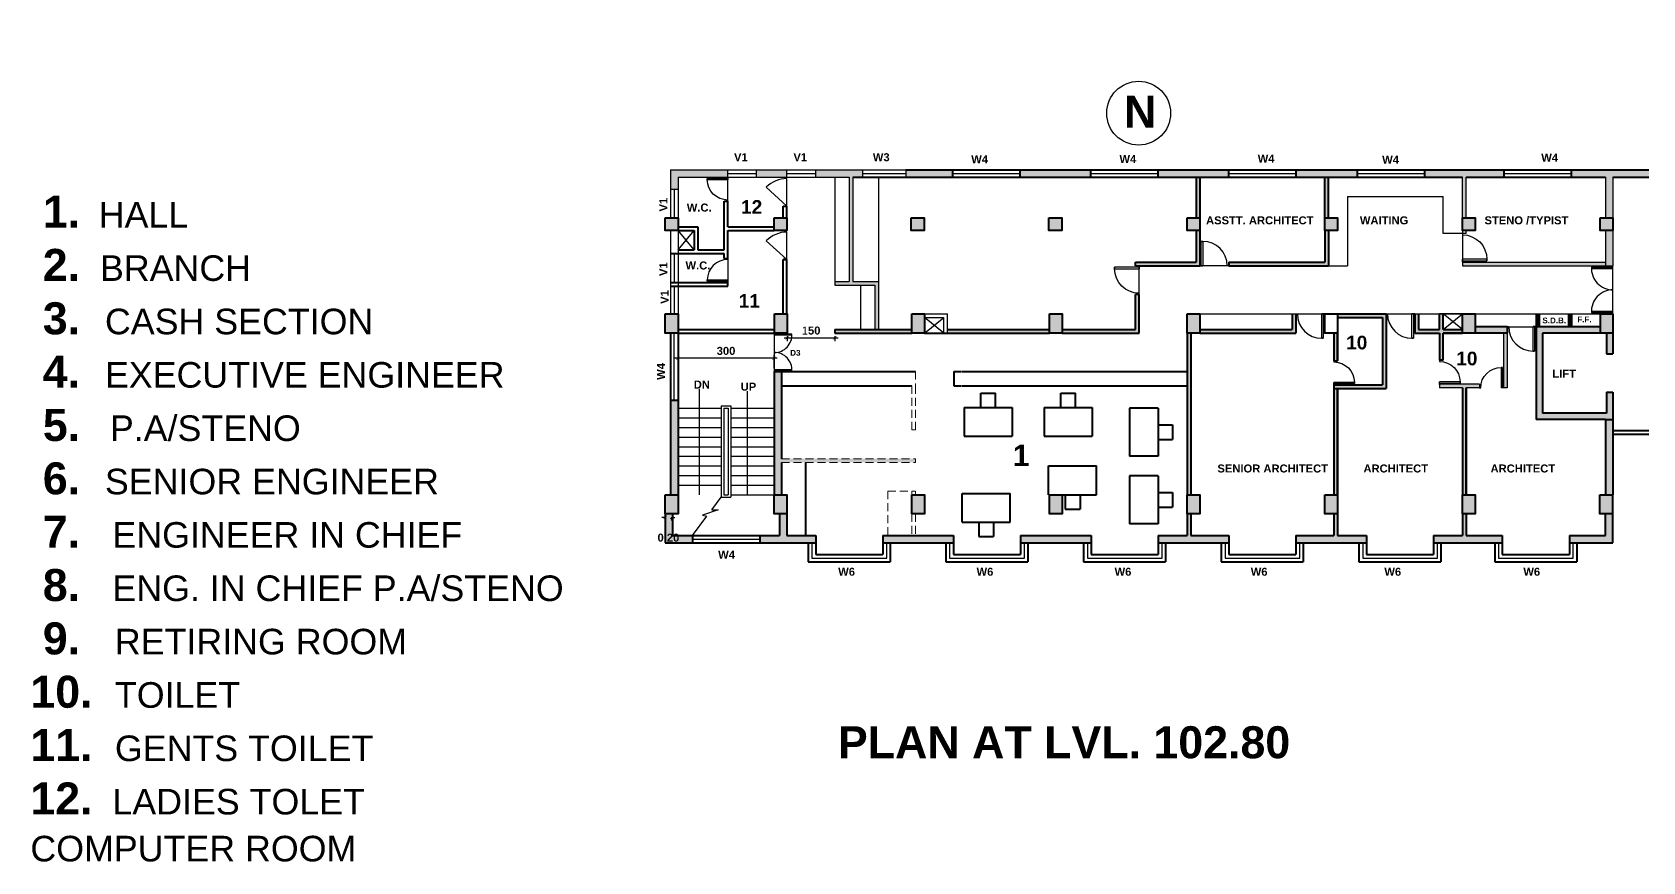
# Model space of a CAD drawing. Header units: inches. Extents: x 1352 to 5457, y 84 to 1168.
# Drawn here: x 2670.6 to 2720.9, y 273.3 to 299.3 of the extents above; entities that cross this region are included whole.
import ezdxf

# ---------------------------------------------------------------- set-up
doc = ezdxf.new("R2010")
doc.units = ezdxf.units.IN
doc.header["$MEASUREMENT"] = 0
doc.header["$PDMODE"] = 35
doc.header["$PDSIZE"] = -0.5
doc.linetypes.add('DASHED2', pattern=[0.375, 0.25, -0.125])
for name, color, linetype, lineweight in [('col', 250, 'Continuous', 40), ('hatch', 250, 'DASHED2', 9), ('text', 250, 'Continuous', 30), ('wall', 7, 'Continuous', 40), ('win', 250, 'Continuous', 30)]:
    doc.layers.add(name, color=color, linetype=linetype, lineweight=lineweight)
doc.styles.get("Standard").update_dxf_attribs({"font": 'arialbd.ttf', "height": 1.5})
doc.dimstyles.get("Standard").update_dxf_attribs({"dimtxt": 0.25, "dimasz": 0.1, "dimexe": 0.1, "dimexo": 0.1, "dimgap": 0.1, "dimtad": 1, "dimzin": 0, "dimdsep": 46, "dimtxsty": 'Standard', "dimblk": 'ARCHTICK', "dimcen": 0.1, "dimdle": 0.1, "dimclrd": 256, "dimadec": 0, "dimazin": 0, "dimtfac": 1, "dimtofl": 0, "dimtmove": 2, "dimatfit": 3, "dimfxl": 1, "dimtolj": 1, "dimtzin": 0, "dimlwd": -1, "dimarcsym": 0})
pattern_1 = [(50, (0, 0), (0.0717260183, -0.0062752135), [0.0075, -0.0825]), (355, (0, 0), (-0.0138751334, 0.0752192134), [0.006, -0.066]), (100.4514, (0.00598, -0.00052), (0.0578509382, 0.0689439542), [0.006374019, -0.0701142112]), (46.1842, (0, 0.02), (0.106724105, -0.0165519014), [0.01125, -0.12375]), (96.6356, (0.00889, 0.01862), (0.0934662706, 0.097411787), [0.009561029, -0.1051713]), (351.1842, (0, 0.02), (0.0934661945, 0.09741186), [0.009, -0.099]), (21, (0.01, 0.015), (0.0596907052, -0.0402618891), [0.0075, -0.0825]), (326, (0.01, 0.015), (0.0243315332, 0.0725150045), [0.006, -0.066]), (71.4514, (0.014974, 0.011645), (0.0840222629, 0.0322530497), [0.006374019, -0.0701142112]), (37.5, (0, 0), (0.00121598553, 0.03328938538), [0, -0.0652, 0, -0.067, 0, -0.06625]), (7.5, (0, 0), (0.02630695374, 0.0394411712), [0, -0.0382, 0, -0.0637, 0, -0.02525]), (327.5, (-0.0223, 0), (0.05338224362, -0.00225548717), [0, -0.025, 0, -0.078, 0, -0.1035]), (317.5, (-0.0323, 0), (0.0583186169, 0.0100104982), [0, -0.0325, 0, -0.0518, 0, -0.0735])]

# ---------------------------------------------------------------- blocks, each defined once
blk = doc.blocks.new('_ArchTick')
at = {"color": 0, "linetype": 'ByBlock', "const_width": 0.15}
blk.add_lwpolyline([(-0.5, -0.5), (0.5, 0.5)], dxfattribs=at)
blk = doc.blocks.new('*D641')
at = {"layer": 'Defpoints', "color": 0}
for p in [(2690.733, 289.074), (2690.733, 288.661), (2693.733, 288.661)]:
    blk.add_point(p, dxfattribs=at)
at = {"layer": 'win'}
blk.add_line((2693.833, 289.074), (2690.633, 289.074), dxfattribs=at)
at = {"layer": 'win', "color": 0, "lineweight": -2}
for p, q in [((2690.733, 288.761), (2690.733, 289.174)), ((2693.733, 288.761), (2693.733, 289.174))]:
    blk.add_line(p, q, dxfattribs=at)
at = {"layer": 'win', "xscale": 0.1, "yscale": 0.1, "zscale": 0.1, "rotation": 180}
blk.add_blockref('_ArchTick', (2690.733, 289.074), dxfattribs=at)
at = {"layer": 'win', "xscale": 0.1, "yscale": 0.1, "zscale": 0.1}
blk.add_blockref('_ArchTick', (2693.733, 289.074), dxfattribs=at)
at = {"layer": 'win', "color": 0, "insert": (2692.233, 289.302), "char_height": 0.25, "attachment_point": 5}
blk.add_mtext('\\A1;300', dxfattribs=at)
blk = doc.blocks.new('R')
at = {"layer": 'win'}
for p, q in [((13.196, 5.483), (13.246, 5.483)), ((14.096, 4.633), (14.096, 5.483)), ((14.196, 5.483), (14.096, 5.483)), ((14.146, 5.483), (14.146, 4.633)), ((14.096, 4.633), (14.146, 4.633)), ((14.146, 4.633), (14.096, 4.633))]:
    blk.add_line(p, q, dxfattribs=at)
blk.add_arc((14.096, 5.483), 0.85, 180, 270, dxfattribs=at)
blk = doc.blocks.new('*D642')
at = {"layer": 'Defpoints', "color": 0}
for p in [(2694.147, 289.861), (2695.633, 289.861), (2695.633, 289.711)]:
    blk.add_point(p, dxfattribs=at)
at = {"layer": 'text', "color": 0, "lineweight": -2}
for p, q in [((2694.147, 289.761), (2694.147, 289.611)), ((2695.633, 289.761), (2695.633, 289.611))]:
    blk.add_line(p, q, dxfattribs=at)
at = {"layer": 'text'}
blk.add_line((2694.047, 289.711), (2695.733, 289.711), dxfattribs=at)
at = {"layer": 'text', "xscale": 0.1, "yscale": 0.1, "zscale": 0.1, "rotation": 180}
blk.add_blockref('_ArchTick', (2694.147, 289.711), dxfattribs=at)
at = {"layer": 'text', "xscale": 0.1, "yscale": 0.1, "zscale": 0.1}
blk.add_blockref('_ArchTick', (2695.633, 289.711), dxfattribs=at)
at = {"layer": 'text', "color": 0, "insert": (2694.89, 289.939), "char_height": 0.25, "attachment_point": 5}
blk.add_mtext('\\A1;{\\fArial Baltic|b0|i0|c186|p34;1}50', dxfattribs=at)
blk = doc.blocks.new('*D643')
at = {"layer": 'Defpoints', "color": 0, "linetype": 'Continuous'}
for p in [(2690.333, 284.211), (2690.533, 284.211), (2690.533, 284.102)]:
    blk.add_point(p, dxfattribs=at)
at = {"layer": 'text', "linetype": 'Continuous'}
for p, q in [((2690.333, 284.102), (2690.233, 284.102)), ((2690.533, 284.102), (2690.633, 284.102))]:
    blk.add_line(p, q, dxfattribs=at)
at = {"layer": 'text', "color": 0, "linetype": 'Continuous', "lineweight": -2}
for p, q in [((2690.333, 284.111), (2690.333, 284.002)), ((2690.533, 284.111), (2690.533, 284.002))]:
    blk.add_line(p, q, dxfattribs=at)
at = {"layer": 'text', "linetype": 'Continuous', "xscale": 0.1, "yscale": 0.1, "zscale": 0.1}
blk.add_blockref('_ArchTick', (2690.333, 284.102), dxfattribs=at)
at = {"layer": 'text', "linetype": 'Continuous', "xscale": 0.1, "yscale": 0.1, "zscale": 0.1, "rotation": 180}
blk.add_blockref('_ArchTick', (2690.533, 284.102), dxfattribs=at)
at = {"layer": 'text', "color": 0, "linetype": 'Continuous', "insert": (2690.433, 283.469), "char_height": 0.25, "attachment_point": 5}
blk.add_mtext('\\A1;0.20', dxfattribs=at)

msp = doc.modelspace()

# ---------------------------------------------------------------- hatches: boundary and pattern name
at = {"layer": 'wall', "linetype": 'ByBlock'}
h = msp.add_hatch(color=256, dxfattribs=at)
h.paths.add_polyline_path([(2695.033, 283.541), (2694.133, 283.541), (2694.133, 284.211), (2693.903, 284.211), (2693.903, 283.541), (2693.288, 283.541), (2693.288, 283.311), (2695.033, 283.311)])
h.paths.add_polyline_path([(2699.333, 283.541), (2697.133, 283.541), (2697.133, 283.311), (2699.333, 283.311)])
h.paths.add_polyline_path([(2703.633, 283.541), (2701.433, 283.541), (2701.433, 283.311), (2703.633, 283.311)])
h.paths.add_polyline_path([(2691.188, 283.541), (2690.563, 283.541), (2690.563, 284.211), (2690.333, 284.211), (2690.333, 283.311), (2691.188, 283.311)])
h.paths.add_polyline_path([(2693.963, 288.661), (2693.733, 288.661), (2693.733, 284.811), (2693.963, 284.811), (2693.963, 285.819), (2698.148, 285.819), (2698.148, 285.934), (2693.963, 285.934)])
h.paths.add_polyline_path([(2690.733, 287.761), (2690.503, 287.761), (2690.503, 284.811), (2690.733, 284.811)])
h.paths.add_polyline_path([(2692.288, 294.961), (2690.503, 294.961), (2690.503, 294.361), (2690.733, 294.361), (2690.733, 294.731), (2692.288, 294.731)])
h.paths.add_polyline_path([(2694.133, 294.961), (2693.188, 294.961), (2693.188, 294.731), (2694.133, 294.731)])
h.paths.add_polyline_path([(2696.498, 294.961), (2695.033, 294.961), (2695.033, 294.731), (2696.083, 294.731), (2696.083, 291.476), (2695.633, 291.476), (2695.633, 291.361), (2696.883, 291.361), (2696.883, 289.976), (2696.998, 289.976), (2696.998, 291.476), (2696.198, 291.476), (2696.198, 294.731), (2696.498, 294.731)])
h.paths.add_polyline_path([(2699.32, 294.961), (2697.848, 294.961), (2697.848, 294.731), (2699.32, 294.731)])
h.paths.add_polyline_path([(2698.033, 289.976), (2695.633, 289.976), (2695.633, 289.861), (2698.033, 289.861)])
h.paths.add_polyline_path([(2702.333, 289.976), (2699.148, 289.976), (2699.148, 289.861), (2702.333, 289.861)])
h.paths.add_polyline_path([(2705.133, 291.061), (2705.018, 291.061), (2705.018, 289.976), (2702.733, 289.976), (2702.733, 289.861), (2705.133, 289.861)])
h.paths.add_polyline_path([(2707.033, 293.061), (2706.918, 293.061), (2706.918, 292.076), (2705.018, 292.076), (2705.018, 291.961), (2707.033, 291.961)])
h.paths.add_polyline_path([(2703.627, 294.961), (2701.42, 294.961), (2701.42, 294.731), (2703.627, 294.731)])
h.paths.add_polyline_path([(2707.94, 294.961), (2705.727, 294.961), (2705.727, 294.731), (2707.94, 294.731)])
h.paths.add_polyline_path([(2707.033, 294.731), (2706.918, 294.731), (2706.918, 293.461), (2707.033, 293.461)])
h.paths.add_polyline_path([(2711.955, 294.961), (2710.04, 294.961), (2710.04, 294.731), (2711.955, 294.731)])
h.paths.add_polyline_path([(2711.048, 294.731), (2710.933, 294.731), (2710.933, 293.461), (2711.048, 293.461)])
h.paths.add_polyline_path([(2711.048, 293.061), (2710.933, 293.061), (2710.933, 292.076), (2707.933, 292.076), (2707.933, 291.961), (2711.048, 291.961)])
h.paths.add_polyline_path([(2716.54, 294.961), (2714.055, 294.961), (2714.055, 294.731), (2715.233, 294.731), (2715.233, 293.461), (2715.348, 293.461), (2715.348, 294.731), (2716.54, 294.731)])
h.paths.add_polyline_path([(2719.703, 292.076), (2715.233, 292.076), (2715.233, 291.961), (2719.703, 291.961)])
h.paths.add_polyline_path([(2724.992, 299.261), (2724.762, 299.261), (2724.762, 294.961), (2719.933, 294.961), (2718.64, 294.961), (2718.64, 294.731), (2719.703, 294.731), (2719.703, 293.461), (2719.933, 293.461), (2719.933, 294.731), (2724.762, 294.731), (2724.762, 293.461), (2724.992, 293.461)])
h.paths.add_polyline_path([(2719.933, 293.061), (2719.703, 293.061), (2719.703, 291.961), (2719.933, 291.961)])
h.paths.add_polyline_path([(2706.748, 289.861), (2706.633, 289.861), (2706.633, 284.811), (2706.748, 284.811)])
h.paths.add_polyline_path([(2710.033, 290.461), (2709.918, 290.461), (2709.918, 289.976), (2707.033, 289.976), (2707.033, 289.861), (2710.033, 289.861)])
h.paths.add_polyline_path([(2711.333, 288.131), (2711.218, 288.131), (2711.218, 284.811), (2711.333, 284.811)])
h.paths.add_polyline_path([(2712.848, 290.461), (2711.333, 290.461), (2711.333, 290.346), (2712.733, 290.346), (2712.733, 288.246), (2711.218, 288.246), (2711.218, 288.244), (2711.218, 288.131), (2712.848, 288.131)])
h.paths.add_polyline_path([(2711.333, 289.861), (2711.218, 289.861), (2711.218, 288.996), (2711.333, 288.996)])
h.paths.add_polyline_path([(2714.633, 289.861), (2715.233, 289.861), (2715.233, 289.976), (2714.633, 289.976), (2714.633, 290.461), (2714.518, 290.461), (2714.518, 289.976), (2713.863, 289.976), (2713.863, 290.461), (2713.748, 290.461), (2713.748, 289.861), (2714.518, 289.861), (2714.518, 289.011), (2714.633, 289.011)])
h.paths.add_polyline_path([(2716.633, 290.061), (2715.633, 290.061), (2715.633, 289.861), (2716.633, 289.861)])
h.paths.add_polyline_path([(2716.633, 289.861), (2716.518, 289.861), (2716.518, 288.146), (2716.633, 288.146)])
h.paths.add_polyline_path([(2715.768, 288.261), (2715.233, 288.261), (2714.518, 288.261), (2714.518, 288.259), (2714.518, 288.146), (2715.233, 288.146), (2715.233, 284.811), (2715.348, 284.811), (2715.348, 288.146), (2715.768, 288.146)])
h.paths.add_polyline_path([(2712.233, 283.541), (2711.333, 283.541), (2711.333, 284.211), (2711.218, 284.211), (2711.218, 283.541), (2710.033, 283.541), (2710.033, 283.311), (2712.233, 283.311)])
h.paths.add_polyline_path([(2707.933, 283.541), (2706.748, 283.541), (2706.748, 284.211), (2706.633, 284.211), (2706.633, 283.541), (2705.733, 283.541), (2705.733, 283.311), (2707.933, 283.311)])
h.paths.add_polyline_path([(2716.476, 283.541), (2715.348, 283.541), (2715.348, 284.211), (2715.233, 284.211), (2715.233, 283.541), (2714.333, 283.541), (2714.333, 283.311), (2716.476, 283.311)])
h.paths.add_polyline_path([(2719.933, 284.211), (2719.703, 284.211), (2719.703, 283.541), (2718.576, 283.541), (2718.576, 283.311), (2719.933, 283.311)])
h.paths.add_polyline_path([(2719.933, 287.161), (2719.703, 287.161), (2719.703, 284.811), (2719.933, 284.811)])
h.paths.add_polyline_path([(2719.933, 288.011), (2719.733, 288.011), (2719.733, 287.361), (2717.733, 287.361), (2717.733, 289.861), (2719.533, 289.861), (2719.533, 290.061), (2717.533, 290.061), (2717.533, 287.161), (2719.703, 287.161), (2719.933, 287.161)])
h = msp.add_hatch(dxfattribs=at)
h.set_pattern_fill('AR-CONC', color=256, scale=0.01, style=0)
h.set_pattern_definition(pattern_1)
h.paths.add_polyline_path([(2690.733, 293.461), (2690.333, 293.461), (2690.333, 293.061), (2690.733, 293.061)])
h.paths.add_polyline_path([(2690.733, 290.461), (2690.333, 290.461), (2690.333, 289.861), (2690.733, 289.861)])
h.paths.add_polyline_path([(2694.133, 293.461), (2693.733, 293.461), (2693.733, 293.061), (2694.133, 293.061)])
h.paths.add_polyline_path([(2694.147, 290.461), (2693.747, 290.461), (2693.747, 289.861), (2694.147, 289.861)])
h.paths.add_polyline_path([(2698.433, 290.461), (2698.033, 290.461), (2698.033, 289.861), (2698.433, 289.861)])
h.paths.add_polyline_path([(2690.733, 284.811), (2690.333, 284.811), (2690.333, 284.211), (2690.733, 284.211)])
h.paths.add_polyline_path([(2694.133, 284.811), (2693.733, 284.811), (2693.733, 284.211), (2694.133, 284.211)])
h = msp.add_hatch(dxfattribs=at)
h.set_pattern_fill('AR-CONC', color=256, scale=0.01, style=0)
h.set_pattern_definition(pattern_1)
h.paths.add_polyline_path([(2698.42, 293.461), (2698.02, 293.461), (2698.02, 293.061), (2698.42, 293.061)])
h.paths.add_polyline_path([(2702.72, 293.461), (2702.32, 293.461), (2702.32, 293.061), (2702.72, 293.061)])
h.paths.add_polyline_path([(2702.733, 290.461), (2702.333, 290.461), (2702.333, 289.861), (2702.733, 289.861)])
h = msp.add_hatch(dxfattribs=at)
h.set_pattern_fill('AR-CONC', color=256, scale=0.01, style=0)
h.set_pattern_definition(pattern_1)
h.paths.add_polyline_path([(2719.925, 284.811), (2719.525, 284.811), (2719.525, 284.211), (2719.925, 284.211)])
h.paths.add_polyline_path([(2715.633, 284.811), (2715.233, 284.811), (2715.233, 284.211), (2715.633, 284.211)])
h.paths.add_polyline_path([(2719.933, 290.461), (2719.533, 290.461), (2719.533, 289.861), (2719.933, 289.861)])
h.paths.add_polyline_path([(2715.633, 290.461), (2715.233, 290.461), (2715.233, 289.861), (2715.633, 289.861)])
h.paths.add_polyline_path([(2719.933, 293.461), (2719.533, 293.461), (2719.533, 293.061), (2719.933, 293.061)])
h.paths.add_polyline_path([(2715.633, 293.461), (2715.233, 293.461), (2715.233, 293.061), (2715.633, 293.061)])
h.paths.add_polyline_path([(2711.333, 284.811), (2710.933, 284.811), (2710.933, 284.211), (2711.333, 284.211)])
h.paths.add_polyline_path([(2707.033, 284.811), (2706.633, 284.811), (2706.633, 284.211), (2707.033, 284.211)])
h.paths.add_polyline_path([(2707.033, 290.461), (2706.633, 290.461), (2706.633, 289.861), (2707.033, 289.861)])
h.paths.add_polyline_path([(2707.033, 293.461), (2706.633, 293.461), (2706.633, 293.061), (2707.033, 293.061)])
h.paths.add_polyline_path([(2711.333, 293.461), (2710.933, 293.461), (2710.933, 293.061), (2711.333, 293.061)])
for points in [[(2717.648, 290.461), (2717.533, 290.461), (2717.533, 290.061), (2717.648, 290.061)], [(2718.646, 290.461), (2718.536, 290.461), (2718.536, 290.061), (2718.646, 290.061)], [(2719.933, 289.861), (2719.733, 289.861), (2719.733, 289.211), (2719.933, 289.211)]]:
    msp.add_hatch(color=256, dxfattribs=at).paths.add_polyline_path(points)
h = msp.add_hatch(dxfattribs=at)
h.set_pattern_fill('AR-CONC', color=256, scale=0.01, style=0)
h.set_pattern_definition(pattern_1)
h.paths.add_polyline_path([(2698.433, 284.811), (2698.033, 284.811), (2698.033, 284.211), (2698.433, 284.211)])
h.paths.add_polyline_path([(2702.733, 284.811), (2702.333, 284.811), (2702.333, 284.211), (2702.733, 284.211)])

# ---------------------------------------------------------------- linework, layer by layer
at = {"layer": 'col'}
for p, q in [((2719.533, 290.461), (2719.933, 290.461)), ((2719.533, 290.461), (2719.533, 289.861)), ((2719.933, 290.461), (2719.933, 289.211)), ((2719.533, 290.061), (2717.533, 290.061)), ((2717.533, 290.061), (2717.533, 287.161)), ((2719.933, 289.861), (2717.733, 289.861)), ((2717.733, 289.861), (2717.733, 287.361)), ((2719.733, 289.861), (2719.733, 289.211)), ((2719.733, 289.211), (2719.933, 289.211)), ((2719.733, 288.011), (2719.733, 287.361)), ((2719.733, 288.011), (2719.933, 288.011)), ((2719.933, 288.011), (2719.933, 287.161)), ((2719.733, 287.361), (2717.733, 287.361)), ((2719.703, 287.161), (2717.533, 287.161)), ((2719.703, 287.161), (2719.933, 287.161))]:
    msp.add_line(p, q, dxfattribs=at)
for points in [[(2690.333, 293.461), (2690.733, 293.461), (2690.733, 293.061), (2690.333, 293.061)], [(2693.733, 293.461), (2694.133, 293.461), (2694.133, 293.061), (2693.733, 293.061)], [(2698.02, 293.461), (2698.42, 293.461), (2698.42, 293.061), (2698.02, 293.061)], [(2702.32, 293.461), (2702.72, 293.461), (2702.72, 293.061), (2702.32, 293.061)], [(2706.633, 293.461), (2707.033, 293.461), (2707.033, 293.061), (2706.633, 293.061)], [(2710.933, 293.461), (2711.333, 293.461), (2711.333, 293.061), (2710.933, 293.061)], [(2715.233, 293.461), (2715.633, 293.461), (2715.633, 293.061), (2715.233, 293.061)], [(2719.533, 293.461), (2719.933, 293.461), (2719.933, 293.061), (2719.533, 293.061)], [(2719.533, 293.461), (2719.933, 293.461), (2719.933, 293.061), (2719.533, 293.061)], [(2690.333, 290.461), (2690.733, 290.461), (2690.733, 289.861), (2690.333, 289.861)], [(2693.747, 290.461), (2694.147, 290.461), (2694.147, 289.861), (2693.747, 289.861)], [(2698.033, 290.461), (2698.433, 290.461), (2698.433, 289.861), (2698.033, 289.861)], [(2702.333, 290.461), (2702.733, 290.461), (2702.733, 289.861), (2702.333, 289.861)], [(2706.633, 290.461), (2707.033, 290.461), (2707.033, 289.861), (2706.633, 289.861)], [(2710.933, 290.461), (2711.333, 290.461), (2711.333, 289.861), (2710.933, 289.861)], [(2715.233, 290.461), (2715.633, 290.461), (2715.633, 289.861), (2715.233, 289.861)], [(2690.333, 284.811), (2690.733, 284.811), (2690.733, 284.211), (2690.333, 284.211)], [(2693.733, 284.811), (2694.133, 284.811), (2694.133, 284.211), (2693.733, 284.211)], [(2698.033, 284.811), (2698.433, 284.811), (2698.433, 284.211), (2698.033, 284.211)], [(2702.333, 284.811), (2702.733, 284.811), (2702.733, 284.211), (2702.333, 284.211)], [(2706.633, 284.811), (2707.033, 284.811), (2707.033, 284.211), (2706.633, 284.211)], [(2710.933, 284.811), (2711.333, 284.811), (2711.333, 284.211), (2710.933, 284.211)], [(2715.233, 284.811), (2715.633, 284.811), (2715.633, 284.211), (2715.233, 284.211)], [(2719.525, 284.811), (2719.925, 284.811), (2719.925, 284.211), (2719.525, 284.211)]]:
    msp.add_lwpolyline(points, close=True, dxfattribs=at)
at = {"layer": 'hatch'}
for p, q in [((2698.148, 288.661), (2698.148, 288.211)), ((2698.033, 286.834), (2698.033, 288.211)), ((2698.148, 286.834), (2698.148, 288.211)), ((2698.033, 286.834), (2698.148, 286.834)), ((2693.963, 285.934), (2698.148, 285.934)), ((2693.963, 285.819), (2698.148, 285.819)), ((2698.148, 285.819), (2698.148, 285.934)), ((2697.283, 284.919), (2697.283, 283.541)), ((2697.283, 284.919), (2698.148, 284.919)), ((2698.033, 284.811), (2698.033, 284.919)), ((2698.148, 284.811), (2698.148, 284.919)), ((2698.033, 284.211), (2698.033, 283.541)), ((2698.148, 284.211), (2698.148, 283.541))]:
    msp.add_line(p, q, dxfattribs=at)
at = {"layer": 'text'}
for p, q in [((2692.288, 294.731), (2692.288, 294.961)), ((2692.288, 294.846), (2693.188, 294.846)), ((2693.188, 294.731), (2693.188, 294.961)), ((2694.133, 294.731), (2694.133, 294.961)), ((2694.133, 294.731), (2694.133, 294.961)), ((2695.033, 294.731), (2695.033, 294.961)), ((2690.619, 293.461), (2690.619, 294.361)), ((2691.233, 292.461), (2690.733, 293.061)), ((2690.733, 292.461), (2691.233, 293.061)), ((2690.619, 291.446), (2690.619, 292.346)), ((2690.619, 290.461), (2690.619, 291.331)), ((2698.433, 290.461), (2699.148, 290.461)), ((2698.433, 290.346), (2699.033, 290.346)), ((2699.033, 289.861), (2698.433, 290.346)), ((2698.433, 289.861), (2699.033, 290.346)), ((2699.033, 289.861), (2699.033, 290.346)), ((2699.148, 289.861), (2699.148, 290.461)), ((2715.233, 290.461), (2714.518, 290.461)), ((2698.433, 289.861), (2699.033, 289.861)), ((2715.233, 288.261), (2714.518, 288.261)), ((2715.233, 288.146), (2714.518, 288.146))]:
    msp.add_line(p, q, dxfattribs=at)
at = {"layer": 'text', "linetype": 'Continuous'}
for p, q in [((2707.94, 294.961), (2710.04, 294.961)), ((2711.955, 294.961), (2714.055, 294.961)), ((2716.54, 294.961), (2718.64, 294.961)), ((2690.503, 294.361), (2690.733, 294.361)), ((2694.133, 293.831), (2693.491, 294.417)), ((2694.133, 293.831), (2694.133, 294.686)), ((2707.94, 294.731), (2710.04, 294.731)), ((2711.955, 294.731), (2714.055, 294.731)), ((2716.54, 294.731), (2718.64, 294.731)), ((2694.133, 292.161), (2694.133, 293.016)), ((2694.133, 292.161), (2693.491, 292.747)), ((2715.233, 289.976), (2714.633, 290.461)), ((2714.633, 289.976), (2715.233, 290.461)), ((2717.533, 290.061), (2717.533, 290.461)), ((2717.648, 290.061), (2717.648, 290.461)), ((2718.536, 290.461), (2718.536, 290.061)), ((2718.646, 290.461), (2718.646, 290.061)), ((2716.518, 289.861), (2716.518, 288.146)), ((2716.633, 289.861), (2716.633, 288.146)), ((2714.518, 288.261), (2714.518, 288.146)), ((2715.768, 288.261), (2715.233, 288.261)), ((2715.768, 288.261), (2715.768, 288.146)), ((2715.768, 288.146), (2715.348, 288.146)), ((2716.633, 288.146), (2716.518, 288.146)), ((2692.188, 287.511), (2692.303, 287.511)), ((2691.785, 284.334), (2692.083, 284.731)), ((2691.987, 284.334), (2691.494, 284.174)), ((2691.785, 284.334), (2691.987, 284.334)), ((2691.188, 283.541), (2691.636, 284.136)), ((2691.494, 284.174), (2691.636, 284.136))]:
    msp.add_line(p, q, dxfattribs=at)
at = {"layer": 'text'}
msp.add_circle((2705.12, 296.731), 0.997, dxfattribs=at)
at = {"layer": 'text', "linetype": 'Continuous'}
for centre in [(2694.133, 293.786), (2694.133, 292.116)]:
    msp.add_arc(centre, 0.9, 90, 135.5529, dxfattribs=at)
at = {"layer": 'wall'}
for p, q in [((2697.848, 294.961), (2699.32, 294.961)), ((2699.32, 294.731), (2699.32, 294.961)), ((2699.32, 294.961), (2701.42, 294.961)), ((2701.42, 294.961), (2703.627, 294.961)), ((2701.42, 294.731), (2701.42, 294.961)), ((2703.627, 294.731), (2703.627, 294.961)), ((2703.627, 294.961), (2705.727, 294.961)), ((2705.727, 294.961), (2719.933, 294.961)), ((2705.727, 294.731), (2705.727, 294.961)), ((2707.94, 294.731), (2707.94, 294.961)), ((2710.04, 294.731), (2710.04, 294.961)), ((2711.955, 294.731), (2711.955, 294.961)), ((2714.055, 294.731), (2714.055, 294.961)), ((2716.54, 294.731), (2716.54, 294.961)), ((2718.64, 294.731), (2718.64, 294.961)), ((2719.933, 294.961), (2724.762, 294.961)), ((2696.198, 294.731), (2699.32, 294.731)), ((2699.32, 294.731), (2701.42, 294.731)), ((2701.42, 294.731), (2703.627, 294.731)), ((2703.627, 294.731), (2705.727, 294.731)), ((2705.727, 294.731), (2715.233, 294.731)), ((2706.918, 294.731), (2706.918, 293.461)), ((2707.033, 294.731), (2707.033, 291.961)), ((2710.933, 293.461), (2710.933, 294.731)), ((2711.048, 293.461), (2711.048, 294.731)), ((2715.348, 294.731), (2719.703, 294.731)), ((2719.933, 294.731), (2724.762, 294.731)), ((2692.178, 293.981), (2692.288, 293.981)), ((2692.178, 292.461), (2692.178, 293.981)), ((2692.288, 293.176), (2692.288, 293.981)), ((2694.018, 293.831), (2694.133, 293.831)), ((2694.018, 293.461), (2694.018, 293.831)), ((2694.133, 293.461), (2694.133, 293.831)), ((2690.733, 293.176), (2691.348, 293.176)), ((2690.733, 293.061), (2691.233, 293.061)), ((2691.233, 293.061), (2691.233, 292.461)), ((2691.348, 293.176), (2691.348, 292.461)), ((2692.288, 293.176), (2693.733, 293.176)), ((2692.288, 292.196), (2692.288, 293.061)), ((2692.288, 293.061), (2693.733, 293.061)), ((2706.918, 293.061), (2706.918, 292.076)), ((2710.933, 293.061), (2710.933, 292.076)), ((2711.048, 293.061), (2711.048, 291.961)), ((2690.503, 292.346), (2692.178, 292.346)), ((2690.733, 292.461), (2691.233, 292.461)), ((2691.348, 292.461), (2692.178, 292.461)), ((2692.178, 292.196), (2692.178, 292.346)), ((2692.178, 292.196), (2692.288, 292.196)), ((2694.018, 290.461), (2694.018, 292.161)), ((2694.018, 292.161), (2694.133, 292.161)), ((2694.133, 292.161), (2694.018, 292.161)), ((2694.133, 290.461), (2694.133, 292.161)), ((2705.018, 292.076), (2706.918, 292.076)), ((2705.018, 291.961), (2705.018, 292.076)), ((2705.018, 291.961), (2707.033, 291.961)), ((2707.933, 292.076), (2710.933, 292.076)), ((2707.933, 292.076), (2707.933, 291.961)), ((2707.933, 291.961), (2711.048, 291.961)), ((2690.503, 291.446), (2692.288, 291.446)), ((2690.503, 291.331), (2692.288, 291.331)), ((2692.288, 291.331), (2692.288, 291.446)), ((2705.018, 289.976), (2705.018, 291.061)), ((2705.133, 291.061), (2705.018, 291.061)), ((2705.133, 289.861), (2705.133, 291.061)), ((2709.918, 290.461), (2709.918, 289.976)), ((2710.033, 290.461), (2710.033, 289.861)), ((2711.333, 290.461), (2712.848, 290.461)), ((2711.333, 290.346), (2712.733, 290.346)), ((2712.733, 290.461), (2712.733, 290.452)), ((2712.733, 290.346), (2712.733, 288.246)), ((2712.848, 290.461), (2712.848, 288.131)), ((2713.748, 290.461), (2713.748, 289.861)), ((2713.863, 290.461), (2713.863, 289.976)), ((2714.518, 289.976), (2714.518, 290.461)), ((2714.633, 289.976), (2714.633, 290.461)), ((2690.503, 289.861), (2690.503, 287.761)), ((2690.733, 289.976), (2693.733, 289.976)), ((2690.733, 289.861), (2693.733, 289.861)), ((2690.733, 289.861), (2690.733, 287.761)), ((2695.633, 289.976), (2695.633, 289.861)), ((2695.633, 289.976), (2698.033, 289.976)), ((2695.633, 289.861), (2698.033, 289.861)), ((2698.433, 289.861), (2702.333, 289.861)), ((2699.148, 289.976), (2702.333, 289.976)), ((2702.733, 289.976), (2705.018, 289.976)), ((2702.733, 289.861), (2705.133, 289.861)), ((2706.633, 289.861), (2706.633, 284.811)), ((2706.748, 289.861), (2706.748, 284.811)), ((2707.033, 289.976), (2709.918, 289.976)), ((2707.033, 289.861), (2710.033, 289.861)), ((2711.218, 289.861), (2711.218, 288.996)), ((2711.333, 288.996), (2711.333, 289.861)), ((2711.333, 289.861), (2711.333, 288.996)), ((2713.748, 289.861), (2714.518, 289.861)), ((2713.863, 289.976), (2714.518, 289.976)), ((2714.518, 289.861), (2714.518, 289.011)), ((2714.633, 289.976), (2715.233, 289.976)), ((2714.633, 289.861), (2715.233, 289.861)), ((2715.233, 289.861), (2714.633, 289.861)), ((2714.633, 289.011), (2714.633, 289.861)), ((2716.633, 290.061), (2715.633, 290.061)), ((2716.633, 289.861), (2715.633, 289.861)), ((2716.633, 290.061), (2716.633, 289.861)), ((2711.218, 288.996), (2711.333, 288.996)), ((2714.633, 289.011), (2714.518, 289.011)), ((2693.733, 288.661), (2698.148, 288.661)), ((2693.733, 288.661), (2693.733, 284.811)), ((2693.963, 288.661), (2693.963, 285.934)), ((2699.348, 288.661), (2699.583, 288.661)), ((2699.348, 288.661), (2699.348, 288.211)), ((2699.607, 288.661), (2706.633, 288.661)), ((2690.503, 287.761), (2690.503, 284.811)), ((2690.503, 287.761), (2690.733, 287.761)), ((2690.733, 287.761), (2690.733, 284.211)), ((2693.963, 288.211), (2698.033, 288.211)), ((2699.348, 288.211), (2699.583, 288.211)), ((2699.607, 288.211), (2706.633, 288.211)), ((2700.19, 287.987), (2700.65, 287.987)), ((2700.19, 287.537), (2700.19, 287.987)), ((2700.65, 287.537), (2700.65, 287.987)), ((2700.65, 287.537), (2700.65, 287.987)), ((2702.686, 287.987), (2703.146, 287.987)), ((2702.686, 287.537), (2702.686, 287.987)), ((2703.146, 287.537), (2703.146, 287.987)), ((2711.218, 288.246), (2712.733, 288.246)), ((2711.218, 288.246), (2711.218, 284.811)), ((2711.218, 288.131), (2712.848, 288.131)), ((2711.333, 284.811), (2711.333, 288.131)), ((2711.333, 288.131), (2711.333, 284.211)), ((2715.233, 288.146), (2715.233, 284.811)), ((2715.348, 284.811), (2715.348, 288.146)), ((2715.348, 288.146), (2715.348, 284.811)), ((2699.67, 287.537), (2701.17, 287.537)), ((2699.67, 287.537), (2699.67, 286.637)), ((2701.17, 287.537), (2701.17, 286.637)), ((2702.166, 287.537), (2703.666, 287.537)), ((2702.166, 287.537), (2702.166, 286.637)), ((2703.666, 287.537), (2703.666, 286.637)), ((2704.833, 287.511), (2704.833, 286.011)), ((2705.733, 287.511), (2704.833, 287.511)), ((2705.733, 287.511), (2705.733, 286.011)), ((2705.733, 286.991), (2706.183, 286.991)), ((2706.183, 286.991), (2706.183, 286.531)), ((2719.703, 287.161), (2719.703, 284.811)), ((2719.933, 287.161), (2719.933, 284.811)), ((2699.67, 286.637), (2701.17, 286.637)), ((2699.67, 286.637), (2701.17, 286.637)), ((2702.166, 286.637), (2703.666, 286.637)), ((2702.166, 286.637), (2703.666, 286.637)), ((2705.733, 286.531), (2706.183, 286.531)), ((2705.733, 286.531), (2706.183, 286.531)), ((2693.963, 285.819), (2693.963, 284.811)), ((2694.713, 285.819), (2694.713, 283.541)), ((2705.733, 286.011), (2704.833, 286.011)), ((2702.309, 285.711), (2703.809, 285.711)), ((2702.309, 284.811), (2702.309, 285.711)), ((2703.809, 284.811), (2703.809, 285.711)), ((2704.833, 285.399), (2704.833, 283.899)), ((2705.733, 285.399), (2704.833, 285.399)), ((2705.733, 285.399), (2705.733, 283.899)), ((2699.607, 284.853), (2701.107, 284.853)), ((2699.607, 283.953), (2699.607, 284.853)), ((2701.107, 283.953), (2701.107, 284.853)), ((2702.309, 284.811), (2703.809, 284.811)), ((2702.829, 284.811), (2702.829, 284.361)), ((2703.289, 284.811), (2703.289, 284.361)), ((2705.733, 284.879), (2706.183, 284.879)), ((2706.183, 284.879), (2706.183, 284.419)), ((2702.829, 284.361), (2703.289, 284.361)), ((2705.733, 284.419), (2706.183, 284.419)), ((2690.333, 284.211), (2690.333, 283.311)), ((2690.563, 284.211), (2690.563, 283.541)), ((2693.903, 284.211), (2693.903, 283.541)), ((2694.133, 284.211), (2694.133, 283.541)), ((2699.607, 283.953), (2701.107, 283.953)), ((2700.127, 283.953), (2700.127, 283.503)), ((2700.587, 283.953), (2700.587, 283.503)), ((2705.733, 283.899), (2704.833, 283.899)), ((2706.633, 284.211), (2706.633, 283.541)), ((2706.748, 284.211), (2706.748, 283.541)), ((2711.218, 284.211), (2711.218, 283.541)), ((2711.333, 284.211), (2711.333, 283.541)), ((2715.233, 284.211), (2715.233, 283.541)), ((2715.348, 284.211), (2715.348, 283.541)), ((2719.703, 283.541), (2719.703, 284.211)), ((2719.933, 283.311), (2719.933, 284.211)), ((2690.333, 283.311), (2691.188, 283.311)), ((2690.563, 283.541), (2691.188, 283.541)), ((2691.188, 283.541), (2691.188, 283.311)), ((2691.188, 283.541), (2693.288, 283.541)), ((2691.188, 283.311), (2693.288, 283.311)), ((2693.288, 283.541), (2693.288, 283.311)), ((2693.288, 283.541), (2693.903, 283.541)), ((2693.288, 283.311), (2695.033, 283.311)), ((2694.133, 283.541), (2695.033, 283.541)), ((2694.803, 283.311), (2694.803, 282.711)), ((2695.033, 283.541), (2695.033, 282.941)), ((2697.133, 283.541), (2699.333, 283.541)), ((2697.133, 283.541), (2697.133, 282.941)), ((2697.133, 283.311), (2699.333, 283.311)), ((2697.363, 283.311), (2697.363, 282.711)), ((2699.103, 283.311), (2699.103, 282.711)), ((2699.333, 283.541), (2699.333, 282.941)), ((2700.127, 283.503), (2700.587, 283.503)), ((2701.433, 283.541), (2703.633, 283.541)), ((2701.433, 283.541), (2701.433, 282.941)), ((2701.433, 283.311), (2703.633, 283.311)), ((2701.663, 283.311), (2701.663, 282.711)), ((2703.403, 283.311), (2703.403, 282.711)), ((2703.633, 283.541), (2703.633, 282.941)), ((2705.733, 283.541), (2706.633, 283.541)), ((2705.733, 283.541), (2705.733, 282.941)), ((2705.733, 283.311), (2707.933, 283.311)), ((2705.963, 283.311), (2705.963, 282.711)), ((2706.748, 283.541), (2707.933, 283.541)), ((2707.703, 283.311), (2707.703, 282.711)), ((2707.933, 283.541), (2707.933, 282.941)), ((2710.033, 283.541), (2711.218, 283.541)), ((2710.033, 283.541), (2710.033, 282.941)), ((2710.033, 283.311), (2712.233, 283.311)), ((2710.263, 283.311), (2710.263, 282.711)), ((2711.333, 283.541), (2712.233, 283.541)), ((2712.003, 283.311), (2712.003, 282.711)), ((2712.233, 283.541), (2712.233, 282.941)), ((2714.333, 283.541), (2715.233, 283.541)), ((2714.333, 283.541), (2714.333, 282.941)), ((2714.333, 283.311), (2716.476, 283.311)), ((2714.563, 283.311), (2714.563, 282.711)), ((2715.348, 283.541), (2716.476, 283.541)), ((2716.246, 283.311), (2716.246, 282.711)), ((2716.476, 283.541), (2716.476, 282.941)), ((2718.576, 283.541), (2719.703, 283.541)), ((2718.576, 283.541), (2718.576, 282.941)), ((2718.576, 283.311), (2719.933, 283.311)), ((2718.806, 283.311), (2718.806, 282.711)), ((2695.033, 282.941), (2697.133, 282.941)), ((2699.333, 282.941), (2701.433, 282.941)), ((2703.633, 282.941), (2705.733, 282.941)), ((2707.933, 282.941), (2710.033, 282.941)), ((2712.233, 282.941), (2714.333, 282.941)), ((2716.476, 282.941), (2718.576, 282.941)), ((2694.803, 282.711), (2697.363, 282.711)), ((2699.103, 282.711), (2701.663, 282.711)), ((2703.403, 282.711), (2705.963, 282.711)), ((2707.703, 282.711), (2710.263, 282.711)), ((2712.003, 282.711), (2714.563, 282.711)), ((2716.246, 282.711), (2718.806, 282.711))]:
    msp.add_line(p, q, dxfattribs=at)
at = {"layer": 'wall', "linetype": 'Continuous'}
for p, q in [((2719.933, 286.82), (2724.692, 286.82)), ((2719.933, 286.705), (2724.292, 286.705))]:
    msp.add_line(p, q, dxfattribs=at)
at = {"layer": 'win'}
for p, q in [((2690.503, 294.961), (2697.848, 294.961)), ((2690.503, 294.961), (2690.503, 293.461)), ((2694.133, 294.846), (2695.033, 294.846)), ((2696.498, 294.961), (2696.498, 294.731)), ((2696.498, 294.846), (2697.848, 294.846)), ((2697.848, 294.961), (2697.848, 294.731)), ((2699.32, 294.846), (2701.42, 294.846)), ((2703.627, 294.846), (2705.727, 294.846)), ((2707.94, 294.846), (2710.04, 294.846)), ((2711.955, 294.846), (2714.055, 294.846)), ((2716.54, 294.846), (2718.64, 294.846)), ((2690.733, 294.731), (2696.083, 294.731)), ((2690.733, 294.731), (2690.733, 289.861)), ((2692.288, 293.979), (2692.288, 294.731)), ((2695.633, 294.731), (2695.633, 291.361)), ((2696.083, 294.731), (2696.083, 291.476)), ((2696.198, 294.731), (2696.198, 291.476)), ((2696.998, 294.731), (2696.998, 289.976)), ((2715.233, 293.461), (2715.233, 294.731)), ((2715.348, 293.461), (2715.348, 294.731)), ((2719.703, 294.731), (2719.703, 293.461)), ((2719.703, 294.731), (2719.703, 293.461)), ((2719.933, 294.731), (2719.933, 291.961)), ((2711.648, 294.131), (2714.633, 294.131)), ((2711.648, 294.131), (2711.648, 291.961)), ((2714.633, 292.977), (2714.633, 294.131)), ((2690.333, 293.461), (2690.733, 293.461)), ((2690.333, 293.461), (2690.333, 293.061)), ((2707.033, 293.461), (2707.033, 293.061)), ((2690.333, 293.061), (2690.733, 293.061)), ((2690.503, 293.061), (2690.503, 290.461)), ((2715.348, 292.977), (2714.633, 292.977)), ((2715.233, 293.061), (2715.233, 292.976)), ((2715.233, 292.976), (2715.233, 292.076)), ((2715.348, 292.977), (2715.348, 293.061)), ((2719.703, 293.061), (2719.703, 292.076)), ((2719.703, 293.061), (2719.703, 291.961)), ((2692.288, 292.199), (2692.288, 291.446)), ((2705.133, 291.061), (2705.133, 291.961)), ((2707.933, 291.961), (2707.033, 291.961)), ((2711.048, 291.961), (2711.648, 291.961)), ((2715.233, 292.076), (2719.703, 292.076)), ((2715.233, 292.076), (2715.233, 291.961)), ((2715.233, 291.961), (2719.933, 291.961)), ((2719.263, 291.881), (2719.933, 291.881)), ((2719.265, 291.921), (2719.933, 291.921)), ((2719.933, 290.461), (2719.933, 291.961)), ((2695.633, 291.476), (2696.083, 291.476)), ((2695.633, 291.361), (2696.883, 291.361)), ((2696.198, 291.476), (2696.998, 291.476)), ((2696.433, 291.361), (2696.433, 289.976)), ((2696.883, 291.361), (2696.883, 289.976)), ((2690.333, 290.461), (2690.733, 290.461)), ((2690.333, 290.461), (2690.333, 289.861)), ((2707.033, 290.461), (2710.033, 290.461)), ((2710.033, 290.461), (2710.933, 290.461)), ((2712.848, 290.461), (2713.748, 290.461)), ((2713.748, 290.461), (2715.233, 290.461)), ((2715.633, 290.461), (2719.533, 290.461)), ((2719.263, 290.541), (2719.933, 290.541)), ((2719.265, 290.501), (2719.933, 290.501)), ((2690.333, 289.861), (2690.733, 289.861)), ((2690.618, 287.761), (2690.618, 289.861)), ((2693.747, 288.646), (2693.747, 289.861)), ((2694.289, 289.829), (2693.747, 289.829)), ((2694.29, 289.797), (2693.747, 289.797)), ((2705.133, 289.976), (2705.133, 289.861)), ((2716.633, 290.061), (2717.533, 290.061)), ((2719.533, 289.861), (2719.933, 289.861)), ((2694.29, 288.711), (2693.747, 288.711)), ((2694.289, 288.679), (2693.747, 288.679)), ((2690.733, 287.511), (2692.083, 287.511)), ((2692.083, 287.591), (2692.083, 284.731)), ((2692.083, 287.591), (2692.383, 287.591)), ((2692.163, 287.511), (2692.163, 284.811)), ((2692.163, 287.511), (2692.303, 287.511)), ((2692.303, 287.511), (2692.303, 284.811)), ((2692.383, 287.591), (2692.383, 284.731)), ((2692.383, 287.511), (2693.733, 287.511)), ((2690.733, 287.211), (2692.083, 287.211)), ((2690.733, 286.911), (2692.083, 286.911)), ((2692.383, 287.211), (2693.733, 287.211)), ((2692.383, 286.911), (2693.733, 286.911)), ((2690.733, 286.611), (2692.083, 286.611)), ((2690.733, 286.311), (2692.083, 286.311)), ((2692.383, 286.611), (2693.733, 286.611)), ((2692.383, 286.311), (2693.733, 286.311)), ((2690.733, 286.011), (2692.083, 286.011)), ((2692.383, 286.011), (2693.733, 286.011)), ((2690.733, 285.711), (2692.083, 285.711)), ((2690.733, 285.411), (2692.083, 285.411)), ((2692.383, 285.711), (2693.733, 285.711)), ((2692.383, 285.411), (2693.733, 285.411)), ((2690.333, 284.811), (2690.733, 284.811)), ((2690.333, 284.811), (2690.333, 284.211)), ((2690.733, 285.111), (2692.083, 285.111)), ((2692.083, 284.731), (2692.383, 284.731)), ((2692.163, 284.811), (2692.303, 284.811)), ((2692.383, 285.111), (2693.733, 285.111)), ((2692.383, 284.811), (2693.733, 284.811)), ((2702.333, 284.811), (2702.333, 284.211)), ((2702.333, 284.811), (2702.733, 284.811)), ((2702.733, 284.811), (2702.733, 284.211)), ((2711.333, 284.811), (2711.333, 284.211)), ((2690.333, 284.211), (2690.733, 284.211)), ((2698.033, 284.211), (2698.433, 284.211)), ((2702.333, 284.211), (2702.733, 284.211)), ((2691.188, 283.426), (2693.288, 283.426)), ((2694.918, 283.311), (2694.918, 282.826)), ((2697.252, 282.826), (2697.252, 283.311)), ((2699.218, 283.311), (2699.218, 282.826)), ((2701.552, 282.826), (2701.552, 283.311)), ((2703.518, 283.311), (2703.518, 282.826)), ((2705.852, 282.826), (2705.852, 283.311)), ((2707.818, 283.311), (2707.818, 282.826)), ((2710.152, 282.826), (2710.152, 283.311)), ((2712.118, 283.311), (2712.118, 282.826)), ((2714.452, 282.826), (2714.452, 283.311)), ((2716.361, 283.311), (2716.361, 282.826)), ((2718.695, 282.826), (2718.695, 283.311)), ((2694.918, 282.826), (2697.252, 282.826)), ((2699.218, 282.826), (2701.552, 282.826)), ((2703.518, 282.826), (2705.852, 282.826)), ((2707.818, 282.826), (2710.152, 282.826)), ((2712.118, 282.826), (2714.452, 282.826)), ((2716.361, 282.826), (2718.695, 282.826))]:
    msp.add_line(p, q, dxfattribs=at)
msp.add_lwpolyline([(2690.333, 293.461), (2690.733, 293.461), (2690.733, 293.461), (2690.333, 293.461)], close=True, dxfattribs=at)
for centre, radius, start, end in [((2719.933, 291.881), 0.67, 176.5773, 270), ((2719.933, 290.541), 0.67, 90, 183.4227), ((2693.747, 289.797), 0.543, 270, 3.4227), ((2693.747, 288.711), 0.543, 356.5773, 90)]:
    msp.add_arc(centre, radius, start, end, dxfattribs=at)

# ---------------------------------------------------------------- block references
for p, xscale, yscale, zscale, rotation in [((2688.164, 284.053), -0.7522199999999657, 0.7522199999999657, 0.75222, 270), ((2720.168, 304.852), -0.8999999999999773, 0.8999999999999773, 0.9, 90), ((2719.809, 296.896), 0.8999999999999773, 0.8999999999999773, 0.8999999999999773, 180), ((2688.164, 302.125), 0.7522199999999657, 0.7522199999999657, 0.7522199999999657, 270), ((2700.199, 279.185), -0.9000000000000341, 0.8999999999999773, 0.9, 270), ((2715.343, 298.922), -0.7522199999999657, 0.7522199999999657, 0.75222, 90), ((2718.643, 298.937), -0.7522199999999657, 0.7522199999999657, 0.75222, 90), ((2705.84, 292.271), -0.7522199999999657, 0.7522199999999657, 0.75222, 180)]:
    msp.add_blockref('R', p, dxfattribs=dict(at, xscale=xscale, yscale=yscale, zscale=zscale, rotation=rotation))
at = {"layer": 'win', "xscale": 0.9000000000000057, "yscale": 0.8999999999999986, "zscale": 0.8999999999999986}
for p in [(2698.157, 285.527), (2700.972, 285.527), (2704.757, 285.127)]:
    msp.add_blockref('R', p, dxfattribs=at)

# ---------------------------------------------------------------- texts
at = {"layer": 'text'}
for s, height, p in [('N', 1, (2704.666, 296.276)), ('V1 ', 0.25, (2692.483, 295.231)), ('V1 ', 0.25, (2694.338, 295.231)), ('W3 ', 0.25, (2696.819, 295.231)), ('W4 ', 0.25, (2699.892, 295.167)), ('W4 ', 0.25, (2704.522, 295.174)), ('W4 ', 0.25, (2708.84, 295.188)), ('W4 ', 0.25, (2712.727, 295.151)), ('W4 ', 0.25, (2717.696, 295.216)), ('W.C. ', 0.25, (2691.008, 293.658)), ('12', 0.4258, (2692.702, 293.589)), ('ASSTT. ARCHITECT ', 0.25, (2707.226, 293.258)), ('WAITING ', 0.25, (2712.031, 293.258)), ('STENO /TYPIST', 0.25, (2715.923, 293.258)), ('W.C. ', 0.25, (2690.968, 291.848)), ('11', 0.4258, (2692.63, 290.651)), ('10', 0.4258, (2711.601, 289.351)), ('10', 0.4258, (2715.041, 288.853)), ('DN', 0.25, (2691.225, 288.128)), ('UP ', 0.25, (2692.691, 288.061)), ('LIFT ', 0.25, (2718.043, 288.466)), ('1', 0.666, (2701.19, 285.707)), ('SENIOR ARCHITECT', 0.25, (2707.582, 285.505)), ('ARCHITECT', 0.25, (2712.143, 285.505)), ('ARCHITECT', 0.25, (2716.112, 285.505)), ('W4 ', 0.25, (2691.987, 282.809)), ('W6', 0.25, (2695.737, 282.279)), ('W6', 0.25, (2700.058, 282.279)), ('W6', 0.25, (2704.369, 282.279)), ('W6', 0.25, (2708.622, 282.279)), ('W6', 0.25, (2712.796, 282.279)), ('W6', 0.25, (2717.137, 282.279)), ('PLAN AT LVL. 102.80 ', 1, (2695.727, 276.576))]:
    msp.add_text(s, height=height, dxfattribs=at).set_placement(p)
for s, rotation, p in [('V1 ', 90, (2690.403, 293.659)), ('V1 ', 90, (2690.403, 291.644)), ('V1 ', 90, (2690.441, 290.774)), ('W4 ', 90.0032, (2690.324, 288.4))]:
    msp.add_text(s, height=0.25, rotation=rotation, dxfattribs=at).set_placement(p)
at = {"layer": 'wall', "linetype": 'ByBlock', "insert": (2670.505, 294.157), "char_height": 1.5, "width": 18.15584, "attachment_point": 1}
msp.add_mtext('{\\H0.6667x; \\fArial Baltic|b1|i0|c186|p34;1.\\H1.5x; \\fArial Baltic|b0|i0|c0|p34;\\H0.5333x;HALL\\P\\fArial Baltic|b1|i0|c0|p34;\\H1.25x; 2.\\fArial Baltic|b0|i0|c0|p34;\\H0.8x;  BRANCH\\P\\fArial Baltic|b1|i0|c0|p34;\\H1.25x; 3.  \\fArial Baltic|b0|i0|c0|p34;\\H0.8x;CASH SECTION\\P\\fArial Baltic|b1|i0|c0|p34;\\H1.25x; 4.  \\fArial Baltic|b0|i0|c0|p34;\\H0.8x;EXECUTIVE ENGINEER\\fArial Baltic|b1|i0|c0|p34;\\H1.25x;\\P 5.\\fArial Baltic|b0|i0|c0|p34;\\H0.8x;   P.A/STENO\\P\\fArial Baltic|b1|i0|c0|p34;\\H1.25x; 6.  \\fArial Baltic|b0|i0|c0|p34;\\H0.8x;SENIOR ENGINEER\\P\\fArial Baltic|b1|i0|c0|p34;\\H1.25x; 7. \\fArial Baltic|b0|i0|c0|p34;\\H0.8x;  ENGINEER IN CHIEF\\P\\fArial Baltic|b1|i0|c0|p34;\\H1.25x; 8. \\fArial Baltic|b0|i0|c0|p34;\\H0.8x;  ENG. IN CHIEF P.A/STENO\\P\\fArial Baltic|b1|i0|c0|p34;\\H1.25x; 9.  \\fArial Baltic|b0|i0|c0|p34;\\H0.8x; RETIRING ROOM\\P\\fArial Baltic|b1|i0|c0|p34;\\H1.25x;10. \\fArial Baltic|b0|i0|c0|p34;\\H0.8x; TOILET\\P\\fArial Baltic|b1|i0|c0|p34;\\H1.25x;11. \\fArial Baltic|b0|i0|c0|p34;\\H0.8x; GENTS TOILET\\P\\fArial Baltic|b1|i0|c0|p34;\\H1.25x;12.\\fArial Baltic|b0|i0|c0|p34;\\H0.8x;  LADIES TOLET\\PCOMPUTER ROOM }', dxfattribs=at)
at = {"layer": 'win'}
for s, p in [('S.D.B.   ', (2717.732, 290.165)), ('F.F. ', (2718.822, 290.198)), ('D3', (2694.238, 289.154))]:
    msp.add_text(s, height=0.18, dxfattribs=at).set_placement(p)

# ---------------------------------------------------------------- dimensions: what is measured, and where the dimension line sits
at = {"layer": 'text'}
dim = msp.add_linear_dim(base=(2695.633, 289.711), p1=(2694.147, 289.861), p2=(2695.633, 289.861), text='{\\fArial Baltic|b0|i0|c186|p34;1}50', dimstyle='Standard', dxfattribs=at)
dim.commit()
dim.dimension.update_dxf_attribs({"geometry": '*D642', "text_midpoint": (2694.89, 289.939)})
at = {"layer": 'text', "linetype": 'Continuous'}
dim = msp.add_linear_dim(base=(2690.533, 284.102), p1=(2690.333, 284.211), p2=(2690.533, 284.211), dimstyle='Standard', dxfattribs=at)
dim.commit()
dim.dimension.update_dxf_attribs({"geometry": '*D643', "text_midpoint": (2690.433, 283.469)})
at = {"layer": 'win'}
dim = msp.add_linear_dim(base=(2690.733, 289.074), p1=(2693.733, 288.661), p2=(2690.733, 288.661), text='300', dimstyle='Standard', dxfattribs=at)
dim.commit()
dim.dimension.update_dxf_attribs({"geometry": '*D641', "text_midpoint": (2692.233, 289.302)})

# ---------------------------------------------------------------- leaders
at = {"layer": 'text', "linetype": 'Continuous'}
for points in [[(2691.408, 284.811), (2691.408, 288.116)], [(2692.908, 284.811), (2692.908, 288.044)]]:
    msp.add_leader(points, dimstyle='Standard', override={"dimgap": 0.1, "dimtad": 0}, dxfattribs=at)

doc.saveas('drawing.dxf')
